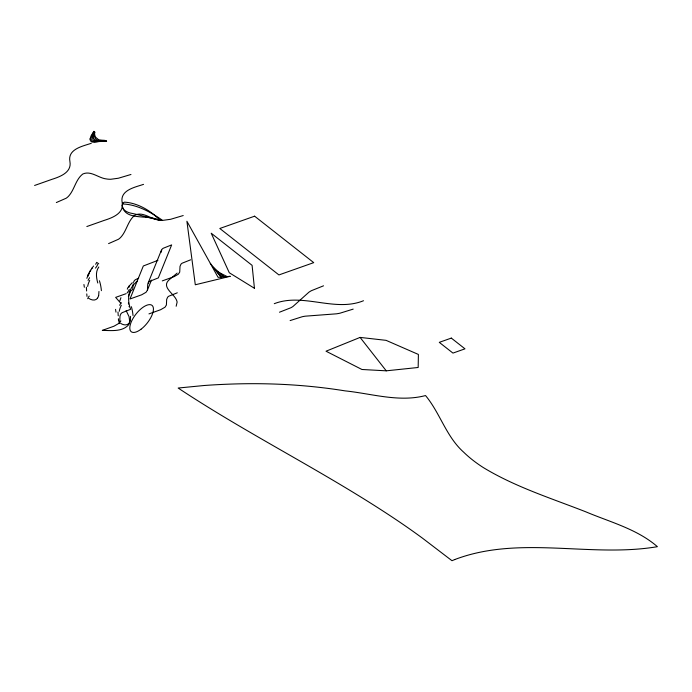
<?xml version="1.0" encoding="UTF-8"?>
<svg xmlns="http://www.w3.org/2000/svg" width="692" height="692" viewBox="0 0 692 692"><rect width="100%" height="100%" fill="white"/><g stroke="black" fill="none" stroke-linecap="round" stroke-linejoin="round"><path stroke-width="1.04" d="M86.768 293.901L86.984 296.41M118.393 318.752L118.6 321.261M133.279 283.876L132.7 289.446L129.127 292.379M160.959 252.476L161.971 249.328A6.081 2.906 -14.7 0 1 163.2 248.272L171.659 244.899L158.33 277.899L149.861 281.281A6.081 2.906 -14.7 0 0 148.633 282.327L147.699 284.49L147.422 290.13L146.029 292.292L141.661 294.801L129.984 298.987L143.322 265.979L157.923 260.356M98.679 295.484L98.956 291.488M130.295 320.335L130.58 316.339M128.375 296.34L130.416 291.825M95.66 264.335L96.69 262.372L98.74 263.816M127.285 289.178L127.942 287.44L129.023 287.362M133.444 282.414L134.291 280.727A6.081 2.906 -14.7 0 1 135.52 279.672L138.634 278.141M86.837 278.331L88.749 273.427L92.391 267.631L91.768 268.47M176.157 306.253L177.1 302.196A13.485 6.825 22 0 0 176.797 300.847C174.877 294.178 161.643 287.734 168.355 280.58A14.705 1.445 -36.8 0 1 169.972 279.092L177.178 273.098M148.097 283.123L161.435 250.123M147.422 290.13L151.47 280.122M88.334 274.292L87.676 275.84M98.8 266.974C95.34 271.705 96.344 277.752 97.771 282.993M88.04 280.424L89.562 277.708M119.655 305.276L121.178 302.56M90.635 270.157L89.683 271.722M92.901 266.904L93.541 266.057M97.494 298.252C95.427 301.046 91.405 300.19 88.939 298.442M128.703 286.583L132.276 282.682M128.885 286.367L129.542 285.606M137.448 280.796L133.366 284.966A26.53 21.815 -10 0 0 130.079 290.657C127.709 296.634 128.418 303.39 130.65 309.298L122.181 312.68A6.081 2.906 -14.7 0 0 120.953 313.727L120.019 315.889L119.742 321.52L118.349 323.692L113.981 326.2L102.304 330.387C110.988 330.465 122.147 332.082 128.565 324.859A9.454 8.01 42.6 0 0 129.707 321.659L129.067 316.668L126.143 310.604M360.091 337.411L326.018 351.207L361.933 369.485L386.24 370.825L418.167 367.478L418.4 354.451L386.075 340.343L360.091 337.411L386.24 370.825M126.091 293.676L115.642 297.378L120.97 303.459M34.6 185.465L51.961 179.332C60.126 176.737 71.933 172.351 69.927 161.582C67.427 149.083 82.582 146.263 91.283 143.296M56.337 202.548L66.172 198.223A37.749 24.064 49.6 0 0 68.517 196.243C74.572 189.695 75.558 179.548 82.832 173.995C90.963 170.336 98.541 178.155 106.542 178.96A23.113 17.222 -25.1 0 0 110.832 179.263L118.367 178.233L130.961 174.479M86.846 226.526L104.207 220.393C112.372 217.798 124.179 213.404 122.181 202.644C119.681 190.144 134.828 187.324 143.538 184.357M108.583 243.61L118.427 239.285A37.749 24.064 49.6 0 0 120.771 237.304C126.826 230.747 127.804 220.61 135.078 215.056C143.218 211.397 150.795 219.217 158.797 220.021A23.113 17.222 -25.1 0 0 163.078 220.324L170.613 219.295L183.216 215.541M162.291 280.891L173.969 276.705L178.337 274.205L179.73 272.034L180.006 266.394L180.941 264.24A6.081 2.906 -14.7 0 1 182.169 263.185L190.637 259.811M148.962 313.9L160.639 309.713L165.007 307.205L166.4 305.034L166.668 299.402L167.611 297.24A6.081 2.906 -14.7 0 1 168.839 296.193L177.299 292.811M323.527 285.813L311.435 290.675A73.075 36.979 22 0 0 308.926 292.188L292.958 306.487A53.215 26.927 22 0 1 290.813 307.776L279.49 312.213M290.121 320.569L302.214 316.737A53.215 26.927 22 0 1 305.284 316.175L336.45 313.822A73.075 36.979 22 0 0 340.057 313.173L353.18 309.116M274.283 303.684C303.053 292.474 334.703 312.429 363.508 300.735M216.795 271.359L227.123 276.575M120.564 323.294C123.029 325.041 127.043 325.897 129.11 323.103A6.453 3.348 89.8 0 0 130.26 320.301M220.809 274.456L224.113 276.835L213.075 267.103L221.103 277.103L210.299 263.332M129.067 306.314L129.179 306.824M128.591 304.056L128.375 302.906M118.228 315.82L117.986 312.075M86.612 290.977L86.37 287.223M131.385 306.72A25.656 12.482 89.2 0 1 133.02 315.517M129.274 289.42A20.743 5.994 -33.2 0 1 127.086 292.958M120.944 297.69A16.158 0.865 -70.3 0 1 119.828 300.847M119.292 311.296A14.471 6.868 -53.9 0 1 121.325 305.284M115.555 309.367A26.218 2.699 77.6 0 1 115.962 312.118M119.344 323.579A26.235 8.633 -17.6 0 1 120.884 320.941M98.636 295.458A6.453 3.348 89.8 0 1 97.468 298.191M99.423 280.753A25.656 12.482 89.2 0 1 101.395 290.666M97.736 264.335A20.743 5.994 -33.2 0 1 95.47 268.115M89.32 272.847A16.158 0.865 -70.3 0 1 88.213 275.996M87.668 286.445A14.471 6.868 -53.9 0 1 89.709 280.433M83.931 284.516A26.218 2.699 77.6 0 1 84.338 287.267M87.728 298.728A26.235 8.633 -17.6 0 1 89.268 296.089M94.544 133.902L95.124 136.341A8.382 4.239 22 0 0 95.989 137.544L98.835 139.879L101.888 140.208A57.479 29.09 22 0 1 104.423 140.338L105.755 140.588A73.637 37.264 22 0 0 102.381 140.528L97.901 140.441L96.015 139.343L93.809 135.597L94.795 131.982L94.544 133.902M93.039 135.719L93.541 138.314L95.332 140.355A1.721 0.874 22 0 0 96.404 140.805L102.269 140.779A73.309 37.1 22 0 1 105.971 140.761L106.196 140.934A61.138 30.941 22 0 0 102.156 140.969L95.193 141.246L92.996 139.966L92.287 136.497L94.363 131.636L93.039 135.719M90.038 139.014C90.168 144.801 98.16 140.796 101.534 141.393A69.459 35.145 22 0 1 106.629 141.28L94.285 141.713L92.244 141.082L91.24 139.68L91.102 137.613L93.922 131.298L91.188 135.615L90.038 139.014M122.813 203.171C120.019 209.192 127.224 212.695 132.06 213.395C141.946 215.48 151.643 218.611 161.547 220.437L161.945 219.952C150.64 212.046 136.852 204.477 122.882 203.984L122.207 205.135C124.257 221.293 147.508 214.364 158.278 219.848L159.195 219.563C150.493 210.437 137.284 202.851 124.404 202.142L122.813 203.171M454.722 559.568L451.98 560.702L422.509 538.194A477.541 241.646 22 0 0 404.906 525.652C331.996 475.465 251.862 436.937 178.147 388.039L204.088 385.513A637.635 322.662 22 0 1 227.651 384.207C266.904 382.615 306.314 384.622 345.109 390.876C371.621 393.61 399.076 402.536 425.545 395.556C440.155 413.15 446.219 436.661 463.666 452.187A84.286 42.653 22 0 0 483.276 467.541C515.168 486.934 551.083 498.231 585.657 511.76C610.015 522.062 637.081 529.008 657.4 546.68C590.717 557.994 519.493 534.838 454.722 559.568M254.613 216.189L219.814 228.481L278.928 274.932L313.727 262.64L254.613 216.189M451.314 338.094L439.282 342.35L452.949 353.093L464.981 348.837L451.314 338.094M230.133 276.316L195.3 284.775L186.901 221.25L218.092 277.362L230.133 276.316M254.44 288.287L229.294 272.752L211.207 233.213L252.096 265.347L254.44 288.287M140.986 329.254A16.781 7.197 -51.8 0 0 152.145 305.475A16.781 7.197 -51.8 0 0 131.714 320.898A16.781 7.197 -51.8 0 0 140.986 329.254"/></g></svg>
